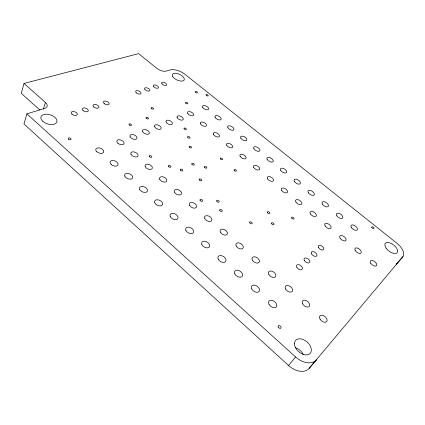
<?xml version="1.0" encoding="UTF-8"?>
<svg xmlns="http://www.w3.org/2000/svg" width="425" height="425" viewBox="0 0 425 425"><rect width="100%" height="100%" fill="white"/><g stroke="black" fill="none" stroke-linecap="round" stroke-linejoin="round"><path stroke-width="0.64" d="M23.997 83.443L45.427 102.446A7.57 4.176 17.5 0 1 44.763 108.375L26.881 113.863L23.959 123.93L288.559 365.516A17.17 11.518 42.5 0 0 309.177 368.337L402.879 256.647A13.451 6.816 37.7 0 0 396.801 243.164L185.029 74.338A11.571 5.541 24.8 0 0 170.005 69.955L166.244 71.108A7.034 3.342 24 0 1 156.931 68.398L138.63 53.635L23.997 83.443L21.25 93.33L39.95 110.059M43.355 109.198L45.427 102.446M288.559 365.516L295.545 356.936A17.388 11.454 42 0 0 316.354 359.901L309.177 368.337M402.879 256.647L396.451 264.212A13.313 6.896 38 0 0 396.945 263.447M26.881 113.863L295.545 356.936M294.929 347.608A9.632 6.455 42.4 0 1 303.232 354.37M172.64 76.457A6.518 3.124 24.8 0 0 182.994 80.92A6.518 3.124 24.8 0 0 179.297 74.221A6.518 3.124 24.8 0 0 172.64 76.457M42.883 121.385A8.378 4.755 17.8 0 0 56.61 122.501A8.378 4.755 17.8 0 0 47.196 114.198A8.378 4.755 17.8 0 0 42.883 121.385M386.118 248.157A7.565 3.841 37.7 0 0 397.173 252.7A7.565 3.841 37.7 0 0 390.469 243.121A7.565 3.841 37.7 0 0 386.118 248.157M294.483 343.671A9.754 6.423 41.9 0 0 307.121 354.88A9.754 6.423 41.9 0 0 307.137 342.019A9.754 6.423 41.9 0 0 294.483 343.671M180.301 170.011A1.392 0.813 26.3 0 0 182.516 170.93A1.392 0.813 26.3 0 0 181.73 169.283A1.392 0.813 26.3 0 0 180.301 170.011M216.745 201.206A1.418 0.845 29.3 0 0 218.987 202.125A1.418 0.845 29.3 0 0 218.099 200.366A1.418 0.845 29.3 0 0 216.745 201.206M199.293 179.812A1.387 0.813 27.7 0 0 201.492 180.726A1.387 0.813 27.7 0 0 200.664 179.058A1.387 0.813 27.7 0 0 199.293 179.812M249.762 222.822A1.434 0.855 31.9 0 0 252.004 223.736A1.434 0.855 31.9 0 0 251.032 221.919A1.434 0.855 31.9 0 0 249.762 222.822M189.215 147.034A1.317 0.728 26.3 0 0 191.314 147.911A1.317 0.728 26.3 0 0 190.549 146.402A1.317 0.728 26.3 0 0 189.215 147.034M267.479 212.612A1.387 0.797 32.3 0 0 269.631 213.499A1.387 0.797 32.3 0 0 268.653 211.767A1.387 0.797 32.3 0 0 267.479 212.612M195.362 92.087A1.169 0.568 25.8 0 0 197.216 92.889A1.169 0.568 25.8 0 0 196.525 91.657A1.169 0.568 25.8 0 0 195.362 92.087M68.574 139.209A1.498 0.882 19 0 0 71.012 139.384A1.498 0.882 19 0 0 69.307 137.859A1.498 0.882 19 0 0 68.574 139.209M278.258 327.085A1.695 1.132 39.5 0 0 280.845 328.084A1.695 1.132 39.5 0 0 279.639 325.688A1.695 1.132 39.5 0 0 278.258 327.085M151.252 108.263A1.28 0.675 23.8 0 0 153.292 109.129A1.28 0.675 23.8 0 0 152.633 107.753A1.28 0.675 23.8 0 0 151.252 108.263M187.696 137.254A1.296 0.701 26.1 0 0 189.757 138.12A1.296 0.701 26.1 0 0 189.008 136.653A1.296 0.701 26.1 0 0 187.696 137.254M191.872 164.14A1.36 0.776 26.8 0 0 194.028 165.038A1.36 0.776 26.8 0 0 193.237 163.439A1.36 0.776 26.8 0 0 191.872 164.14M206.167 95.152A1.163 0.563 26.3 0 0 208.006 95.949A1.163 0.563 26.3 0 0 207.299 94.717A1.163 0.563 26.3 0 0 206.167 95.152M146.104 118.044A1.312 0.707 23.6 0 0 148.197 118.931A1.312 0.707 23.6 0 0 147.533 117.497A1.312 0.707 23.6 0 0 146.104 118.044M129.37 125.003A1.355 0.749 22.7 0 0 131.5 125.189A1.355 0.749 22.7 0 0 129.875 123.802A1.355 0.749 22.7 0 0 129.37 125.003M185.635 102.978A1.211 0.611 25.5 0 0 187.558 103.806A1.211 0.611 25.5 0 0 186.867 102.505A1.211 0.611 25.5 0 0 185.635 102.978M371.928 227.683A1.307 0.664 36.3 0 0 373.867 228.491A1.307 0.664 36.3 0 0 372.746 226.865A1.307 0.664 36.3 0 0 371.928 227.683M291.757 218.073A1.371 0.77 33.5 0 0 293.866 218.944A1.371 0.77 33.5 0 0 292.846 217.228A1.371 0.77 33.5 0 0 291.757 218.073M234.17 170.292A1.317 0.728 29.2 0 0 236.242 171.158A1.317 0.728 29.2 0 0 235.381 169.602A1.317 0.728 29.2 0 0 234.17 170.292M184.078 128.732A1.28 0.685 25.8 0 0 186.113 129.593A1.28 0.685 25.8 0 0 185.385 128.169A1.28 0.685 25.8 0 0 184.078 128.732M220.341 158.822A1.307 0.717 28.2 0 0 222.403 159.688A1.307 0.717 28.2 0 0 221.579 158.164A1.307 0.717 28.2 0 0 220.341 158.822M168.374 166.287A1.397 0.818 25.5 0 0 170.606 167.211A1.397 0.818 25.5 0 0 169.841 165.564A1.397 0.818 25.5 0 0 168.374 166.287M219.741 210.455A1.44 0.871 29.8 0 0 222.015 211.379A1.44 0.871 29.8 0 0 221.106 209.578A1.44 0.871 29.8 0 0 219.741 210.455M149.249 156.416A1.403 0.818 24.2 0 0 151.497 157.346A1.403 0.818 24.2 0 0 150.774 155.72A1.403 0.818 24.2 0 0 149.249 156.416M200.074 200.318A1.44 0.871 28.3 0 0 202.358 201.248A1.44 0.871 28.3 0 0 201.498 199.468A1.44 0.871 28.3 0 0 200.074 200.318M271.602 223.747A1.408 0.818 32.9 0 0 273.79 224.639A1.408 0.818 32.9 0 0 272.786 222.859A1.408 0.818 32.9 0 0 271.602 223.747M204.457 167.19A1.349 0.765 27.6 0 0 206.593 168.082A1.349 0.765 27.6 0 0 205.774 166.488A1.349 0.765 27.6 0 0 204.457 167.19M72.006 114.251A3.209 1.785 19.4 0 0 77.201 114.723A3.209 1.785 19.4 0 0 73.536 111.525A3.209 1.785 19.4 0 0 72.006 114.251M83.135 110.58A3.145 1.727 20.1 0 0 88.193 111.063A3.145 1.727 20.1 0 0 84.57 107.929A3.145 1.727 20.1 0 0 83.135 110.58M93.877 107.036A3.081 1.673 20.7 0 0 98.802 107.525A3.081 1.673 20.7 0 0 95.216 104.454A3.081 1.673 20.7 0 0 93.877 107.036M104.247 103.62A3.018 1.62 21.3 0 0 109.05 104.114A3.018 1.62 21.3 0 0 105.501 101.102A3.018 1.62 21.3 0 0 104.247 103.62M136.521 92.979A2.837 1.456 23 0 0 140.935 93.489A2.837 1.456 23 0 0 137.519 90.663A2.837 1.456 23 0 0 136.521 92.979M144.739 89.144A2.789 1.413 23.5 0 0 149.18 91.046A2.789 1.413 23.5 0 0 147.762 88.134A2.789 1.413 23.5 0 0 144.739 89.144M153.42 86.302A2.741 1.371 23.9 0 0 157.781 88.172A2.741 1.371 23.9 0 0 156.347 85.324A2.741 1.371 23.9 0 0 153.42 86.302M161.829 83.544A2.693 1.328 24.2 0 0 166.117 85.393A2.693 1.328 24.2 0 0 164.666 82.599A2.693 1.328 24.2 0 0 161.829 83.544M318.617 247.732A3.193 1.806 35.9 0 0 323.457 249.703A3.193 1.806 35.9 0 0 320.955 245.581A3.193 1.806 35.9 0 0 318.617 247.732M311.637 254.023A3.251 1.875 36 0 0 316.577 256.02A3.251 1.875 36 0 0 314.064 251.797A3.251 1.875 36 0 0 311.637 254.023M304.396 260.557A3.31 1.95 36.2 0 0 309.437 262.581A3.31 1.95 36.2 0 0 306.914 258.241A3.31 1.95 36.2 0 0 304.396 260.557M296.873 267.336A3.373 2.024 36.3 0 0 302.021 269.397A3.373 2.024 36.3 0 0 299.487 264.934A3.373 2.024 36.3 0 0 296.873 267.336M355.38 250.723A3.772 2.029 37.1 0 0 360.984 253.018A3.772 2.029 37.1 0 0 357.834 248.189A3.772 2.029 37.1 0 0 355.38 250.723M340.154 238.255A3.719 2.008 36.1 0 0 345.737 240.55A3.719 2.008 36.1 0 0 342.699 235.833A3.719 2.008 36.1 0 0 340.154 238.255M325.178 225.988A3.666 1.987 35.1 0 0 330.735 228.283A3.666 1.987 35.1 0 0 327.813 223.678A3.666 1.987 35.1 0 0 325.178 225.988M310.441 213.924A3.623 1.96 34.1 0 0 315.972 216.213A3.623 1.96 34.1 0 0 313.161 211.714A3.623 1.96 34.1 0 0 310.441 213.924M285.573 289.016A4.271 2.683 37.2 0 0 292.097 291.582A4.271 2.683 37.2 0 0 288.963 285.786A4.271 2.683 37.2 0 0 285.573 289.016M166.143 122.134A3.496 1.87 24.8 0 0 171.716 124.483A3.496 1.87 24.8 0 0 169.798 120.626A3.496 1.87 24.8 0 0 166.143 122.134M295.938 202.045A3.581 1.939 33 0 0 301.447 204.335A3.581 1.939 33 0 0 298.738 199.936A3.581 1.939 33 0 0 295.938 202.045M281.663 190.357A3.538 1.913 32 0 0 287.146 192.642A3.538 1.913 32 0 0 284.543 188.349A3.538 1.913 32 0 0 281.663 190.357M267.612 178.851A3.506 1.891 31 0 0 273.073 181.135A3.506 1.891 31 0 0 270.571 176.938A3.506 1.891 31 0 0 267.612 178.851M253.778 167.524A3.474 1.865 30.1 0 0 259.218 169.803A3.474 1.865 30.1 0 0 256.812 165.702A3.474 1.865 30.1 0 0 253.778 167.524M240.162 156.368A3.443 1.838 29.2 0 0 245.576 158.647A3.443 1.838 29.2 0 0 243.265 154.642A3.443 1.838 29.2 0 0 240.162 156.368M226.748 145.387A3.416 1.806 28.3 0 0 232.14 147.661A3.416 1.806 28.3 0 0 229.925 143.751A3.416 1.806 28.3 0 0 226.748 145.387M213.547 134.571A3.389 1.78 27.4 0 0 218.907 136.845A3.389 1.78 27.4 0 0 216.782 133.02A3.389 1.78 27.4 0 0 213.547 134.571M200.536 123.919A3.368 1.753 26.6 0 0 205.875 126.188A3.368 1.753 26.6 0 0 203.841 122.453A3.368 1.753 26.6 0 0 200.536 123.919M187.722 113.427A3.347 1.727 25.8 0 0 193.04 115.69A3.347 1.727 25.8 0 0 191.085 112.041A3.347 1.727 25.8 0 0 187.722 113.427M117.943 143.262A3.846 2.221 22.2 0 0 124.02 143.687A3.846 2.221 22.2 0 0 119.425 139.719A3.846 2.221 22.2 0 0 117.943 143.262M130.964 154.195A3.868 2.263 23.2 0 0 137.153 156.735A3.868 2.263 23.2 0 0 135.262 152.283A3.868 2.263 23.2 0 0 130.964 154.195M145.217 166.627A3.889 2.311 24.2 0 0 151.443 169.171A3.889 2.311 24.2 0 0 149.441 164.602A3.889 2.311 24.2 0 0 145.217 166.627M159.72 179.27A3.91 2.359 25.4 0 0 165.978 181.82A3.91 2.359 25.4 0 0 163.864 177.129A3.91 2.359 25.4 0 0 159.72 179.27M174.478 192.143A3.942 2.401 26.6 0 0 180.768 194.692A3.942 2.401 26.6 0 0 178.542 189.879A3.942 2.401 26.6 0 0 174.478 192.143M189.502 205.243A3.974 2.449 28 0 0 195.824 207.798A3.974 2.449 28 0 0 193.481 202.858A3.974 2.449 28 0 0 189.502 205.243M204.797 218.577A4.011 2.492 29.4 0 0 211.151 221.133A4.011 2.492 29.4 0 0 208.686 216.059A4.011 2.492 29.4 0 0 204.797 218.577M220.363 232.151A4.048 2.534 30.8 0 0 226.753 234.712A4.048 2.534 30.8 0 0 224.166 229.505A4.048 2.534 30.8 0 0 220.363 232.151M236.22 245.979A4.096 2.571 32.4 0 0 242.643 248.54A4.096 2.571 32.4 0 0 239.923 243.196A4.096 2.571 32.4 0 0 236.22 245.979M252.365 260.058A4.149 2.614 34 0 0 258.825 262.623A4.149 2.614 34 0 0 255.972 257.13A4.149 2.614 34 0 0 252.365 260.058M268.812 274.401A4.207 2.646 35.6 0 0 275.31 276.967A4.207 2.646 35.6 0 0 272.313 271.325A4.207 2.646 35.6 0 0 268.812 274.401M302.648 303.907A4.346 2.715 38.8 0 0 309.209 306.473A4.346 2.715 38.8 0 0 305.926 300.523A4.346 2.715 38.8 0 0 302.648 303.907M370.855 263.394A3.83 2.045 38.1 0 0 376.486 265.694A3.83 2.045 38.1 0 0 373.214 260.748A3.83 2.045 38.1 0 0 370.855 263.394M154.652 126.772A3.575 1.95 24.3 0 0 160.358 129.163A3.575 1.95 24.3 0 0 158.467 125.194A3.575 1.95 24.3 0 0 154.652 126.772M142.646 131.612A3.66 2.035 23.7 0 0 148.495 134.056A3.66 2.035 23.7 0 0 146.63 129.97A3.66 2.035 23.7 0 0 142.646 131.612M130.093 136.675A3.751 2.125 23 0 0 136.09 139.166A3.751 2.125 23 0 0 134.263 134.959A3.751 2.125 23 0 0 130.093 136.675M177.161 117.688A3.421 1.796 25.3 0 0 182.601 119.993A3.421 1.796 25.3 0 0 180.662 116.243A3.421 1.796 25.3 0 0 177.161 117.688M320.052 319.085A4.42 2.741 40.3 0 0 326.65 321.645A4.42 2.741 40.3 0 0 323.212 315.536A4.42 2.741 40.3 0 0 320.052 319.085M351.459 227.619A3.788 1.976 35.9 0 0 357.127 229.973A3.788 1.976 35.9 0 0 353.967 225.229A3.788 1.976 35.9 0 0 351.459 227.619M269.009 304.268A4.67 3.055 37.5 0 0 276.176 307.047A4.67 3.055 37.5 0 0 272.866 300.597A4.67 3.055 37.5 0 0 269.009 304.268M336.871 215.831A3.74 1.955 35 0 0 342.518 218.179A3.74 1.955 35 0 0 339.469 213.547A3.74 1.955 35 0 0 336.871 215.831M251.743 288.926A4.595 3.012 35.7 0 0 258.873 291.699A4.595 3.012 35.7 0 0 255.722 285.425A4.595 3.012 35.7 0 0 251.743 288.926M322.511 204.223A3.692 1.934 34 0 0 328.132 206.566A3.692 1.934 34 0 0 325.194 202.04A3.692 1.934 34 0 0 322.511 204.223M234.807 273.875A4.532 2.97 33.9 0 0 241.899 276.648A4.532 2.97 33.9 0 0 238.903 270.55A4.532 2.97 33.9 0 0 234.807 273.875M308.369 192.791A3.65 1.913 33.1 0 0 313.969 195.139A3.65 1.913 33.1 0 0 311.137 190.713A3.65 1.913 33.1 0 0 308.369 192.791M218.195 259.112A4.473 2.922 32 0 0 225.245 261.885A4.473 2.922 32 0 0 222.397 255.946A4.473 2.922 32 0 0 218.195 259.112M294.445 181.539A3.612 1.886 32.2 0 0 300.018 183.882A3.612 1.886 32.2 0 0 297.293 179.557A3.612 1.886 32.2 0 0 294.445 181.539M201.896 244.625A4.42 2.874 30.3 0 0 208.909 247.398A4.42 2.874 30.3 0 0 206.205 241.623A4.42 2.874 30.3 0 0 201.896 244.625M280.734 170.457A3.575 1.865 31.3 0 0 286.285 172.794A3.575 1.865 31.3 0 0 283.656 168.566A3.575 1.865 31.3 0 0 280.734 170.457M185.9 230.408A4.378 2.826 28.6 0 0 192.876 233.182A4.378 2.826 28.6 0 0 190.31 227.561A4.378 2.826 28.6 0 0 185.9 230.408M267.229 159.54A3.543 1.838 30.4 0 0 272.754 161.877A3.543 1.838 30.4 0 0 270.226 157.744A3.543 1.838 30.4 0 0 267.229 159.54M170.202 216.458A4.335 2.773 27.1 0 0 177.135 219.226A4.335 2.773 27.1 0 0 174.707 213.754A4.335 2.773 27.1 0 0 170.202 216.458M253.927 148.787A3.512 1.812 29.5 0 0 259.425 151.119A3.512 1.812 29.5 0 0 256.992 147.082A3.512 1.812 29.5 0 0 253.927 148.787M154.79 202.762A4.303 2.715 25.6 0 0 161.686 205.53A4.303 2.715 25.6 0 0 159.391 200.202A4.303 2.715 25.6 0 0 154.79 202.762M240.821 138.194A3.485 1.79 28.7 0 0 246.298 140.526A3.485 1.79 28.7 0 0 243.955 136.574A3.485 1.79 28.7 0 0 240.821 138.194M139.655 189.316A4.277 2.662 24.3 0 0 146.513 192.079A4.277 2.662 24.3 0 0 144.346 186.894A4.277 2.662 24.3 0 0 139.655 189.316M227.906 127.755A3.458 1.764 27.9 0 0 233.357 130.082A3.458 1.764 27.9 0 0 231.11 126.22A3.458 1.764 27.9 0 0 227.906 127.755M124.796 176.109A4.25 2.608 23 0 0 131.617 178.867A4.25 2.608 23 0 0 129.567 173.82A4.25 2.608 23 0 0 124.796 176.109M215.183 117.47A3.432 1.737 27.1 0 0 220.612 119.797A3.432 1.737 27.1 0 0 218.45 116.02A3.432 1.737 27.1 0 0 215.183 117.47M111.281 164.581A4.229 2.55 21.9 0 0 117.996 164.927A4.229 2.55 21.9 0 0 112.965 160.501A4.229 2.55 21.9 0 0 111.281 164.581M202.64 107.339A3.411 1.711 26.4 0 0 208.048 109.655A3.411 1.711 26.4 0 0 205.971 105.963A3.411 1.711 26.4 0 0 202.64 107.339M96.911 151.81A4.207 2.497 20.9 0 0 103.652 152.224A4.207 2.497 20.9 0 0 98.706 147.873A4.207 2.497 20.9 0 0 96.911 151.81"/></g></svg>
